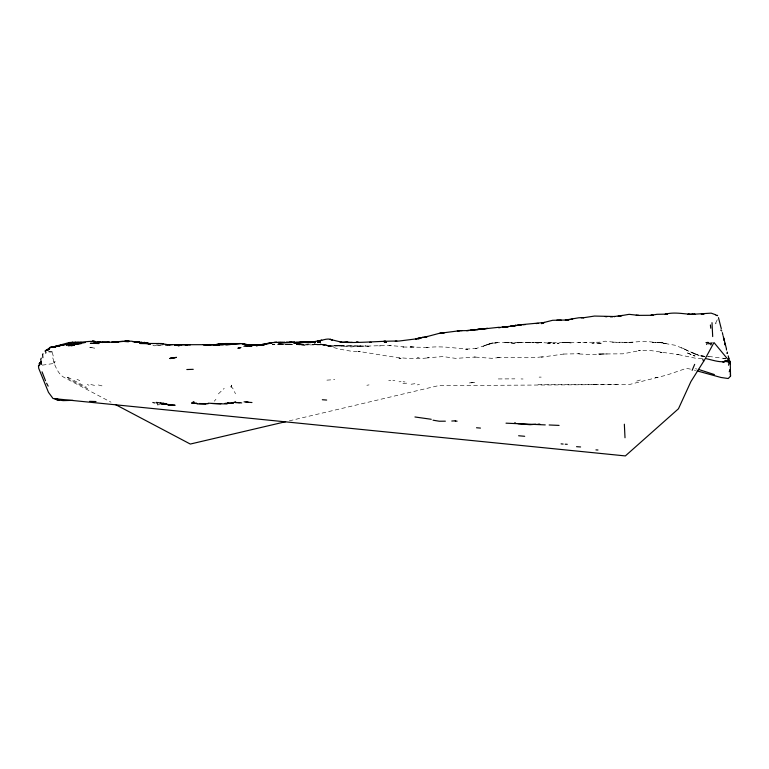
<?xml version="1.0" encoding="UTF-8"?>
<svg xmlns="http://www.w3.org/2000/svg" width="769" height="769" viewBox="0 0 769 769"><rect width="100%" height="100%" fill="white"/><g stroke="black" fill="none" stroke-linecap="round" stroke-linejoin="round"><path stroke-width="0.58" stroke-dasharray="3.85 2.88" d="M717.304 319.712L714.824 324.749L716.17 323.028M53.955 362.122L55.166 361.718L53.83 362.901L55.118 363.218C53.205 363.362 53.897 359.604 52.58 357.595M68.114 377.156L67.528 377.666L70.258 379.675L87.714 388.778M214.282 401.207L215.954 399.274M218.377 393.901L224.25 388.278M636.761 381.088L641.481 379.646M486.767 344.868L491.449 343.608L489.151 344.099M308.955 344.06L297.565 344.637L305.466 344.108M289.307 420.845L438.513 385.644L629.551 384.481L666.886 375.051L686.39 368.341L691.389 369.312M417.317 384.885L419.451 384.5M163.182 344.82L154.156 345.819L152.022 344.656M281.319 344.57L283.463 344.224L279.099 344.695L283.578 344.185M366.851 385.279L369.062 384.885M160.779 344.983L156.232 345.531L158.549 345.291M541.751 342.349L539.502 342.388L549.96 343.185L547.566 343.176L553.526 342.445L568.666 342.359L562.745 342.34M326.883 380.146L334.765 379.588M549.162 342.945L551.536 342.58L547.566 343.176M42.305 365.169L54.138 363.41C56.368 368.543 59.021 374.878 64.288 377.531L111.034 402.206M411.098 384.24L417.307 383.375M473.137 382.462L468.696 383.039L477.539 382.26M402.927 383.491L409.041 382.952M563.879 354.028L541.443 357.162L543.625 356.566C528.361 359.085 512.644 356.556 497.197 357.585L499.639 357.527L491.814 358.316L473.435 356.96L475.367 357.037L455.882 358.392L442.934 356.566L427.276 357.864L429.189 357.729C405.244 360.872 381.837 354.528 358.2 351.452L360.238 351.635L351.817 351.327L339.581 349.136L322.913 344.637L328.584 345.906L324.71 344.772M323.249 344.704L327.681 345.012L333.909 346.886L325.104 345.675L319.423 343.916L323.912 344.848L306.571 344.897L318.462 344.358L328.411 345.646L330.305 345.762L327.834 345.56L341.84 345.858L338.139 345.848L340.081 345.848M314.271 344.627L318.462 344.358M285.491 344.272L287.779 344.118M388.691 380.568L390.739 380.424M617.334 384.558L592.418 384.711M520.815 342.311L516.845 342.436L541.501 342.359M465.63 349.318L467.61 349.203C453.96 348.059 440.118 345.598 426.324 347.703L428.641 347.377L401.572 346.992L403.687 346.992C388.297 344.329 372.859 346.492 357.335 346.079L363.593 346.117L335.64 345.829M281.416 344.56L272.38 344.685M334.111 345.819L360.94 345.963L351.289 346.934L341.647 345.867M286.933 344.522L291.038 344.589L272.236 344.723M398.976 381.789L401.053 381.722M160.067 404.725L157.193 404.811L160.779 405.244M301.448 344.56L303.361 344.512M601.06 354L598.667 354.038L603.088 353.99L594.937 354.692L577.231 353.903L579.432 353.721L563.648 354.048M312.502 344.647L314.434 344.608M280.993 344.647L278.599 344.685L282.723 344.618M566.599 342.349L564.859 342.33M702.174 358.7L695.522 358.229L676.326 354.163L678.479 354.682L650.516 350.529L638.443 350.654L640.308 350.501L622.967 353.817L600.733 354M607.126 353.961L602.781 354.009M539.117 377.127L541.203 377.108M498.274 378.944L514.894 378.848M580.374 342.33L578.24 342.359L599.301 342.215L605.193 341.176L613.585 342.176L611.605 341.945L612.826 342.176L628.6 342.311M280.56 344.637L282.954 344.618M339.283 345.81L335.419 345.829M518.825 342.359L504.868 342.551L513.567 343.195L523.266 342.32L513.711 343.195L505.098 342.455L507.28 342.541C499.052 342.138 490.122 341.926 482.932 346.598L488.257 344.329L475.636 348.703L478.049 348.444L463.842 349.232M525.602 342.34L531.427 342.503L528.707 342.33M580.739 342.34L561.437 342.532L568.253 342.34L564.523 342.33M288.99 344.541L293.335 344.618M378.713 345.877L380.732 345.858M587.007 342.349L584.584 342.34M298.016 344.647L299.977 344.637L297.805 344.637M529.485 342.32L527.323 342.32L531.158 342.407L526.861 342.311M629.292 342.32L645.354 341.292L654.659 342.34M632.829 342.311L622.717 342.292M297.017 344.637L299.256 344.637M539.29 342.34L532.657 342.34M664.243 343.426L663.657 343.387L666.108 343.512L660.484 342.416L652.804 342.292L654.246 342.33M350.078 345.839L352.337 345.848M272.514 344.685L274.754 344.685M655.275 342.378L661.628 342.532L664.618 343.464L662.224 342.666M652.199 342.32L654.044 342.32M67.528 377.666L68.672 377.675L86.416 387.115M538.012 384.356L594.35 384.721M298.593 344.695L296.594 344.666L306.62 344.887L304.639 345.416L298.593 344.695L300.612 344.772M296.469 344.666L302.582 345.031M659.715 342.378L657.207 342.33M322.471 344.666L320.365 344.579M526.544 342.32L524.967 342.292M342.022 345.848L343.974 345.906M335.842 345.829L328.228 345.617L324.547 344.762L328.411 345.646M521.026 378.934L523.074 378.992M705.029 356.374L700.79 356.037L697.05 354.711L701.04 356.066M708.71 356.412L725.753 358.662M704.615 356.355L700.79 356.037M321.432 344.618L314.319 343.82L316.376 344.243M616.007 342.34L620.016 342.686M392.844 380.261L394.882 380.376M365.14 345.906L368.985 346.444L364.996 345.896M323.941 344.627L318.837 343.656M291.96 344.512L289.721 344.147M417.154 357.364L419.153 357.547M403.091 381.751L405.023 381.953M658.572 342.349L675.576 345.348L696.599 354.49L694.734 353.884M704.337 356.287L694.09 353.615M707.307 356.518L709.095 356.758M366.938 346.156L368.985 346.444M98.297 384.952L104.18 386.432M664.031 343.272L665.925 343.57M90.829 384.538L96.202 385.769M230.239 386.759L231.642 387.076L233.267 389.037L235.468 393.805M695.397 368.697L696.887 369.072M694.272 370.11L695.685 370.504M76.996 379.3L79.803 380.626M681.286 347.751L683.497 348.52M87.253 384.51L88.983 385.231M694.965 353.961L690.956 352.096L694.349 353.673L692.744 352.961M688.889 351.327L683.285 348.444L685.141 349.366M52.254 352.433L53.224 356.009M53.859 361.641L53.907 362.295M231.748 385.654L231.642 387.076L231.594 385.134L231.748 385.654M593.485 342.782L591.89 343.541L602.521 343.282L593.485 342.782M489.776 343.551L487.152 344.772L490.17 343.397L497.803 342.647L489.776 343.551M540.098 342.416L538.021 343.099L531.648 342.618L540.098 342.416M497.803 342.416L495.399 343.022L497.822 342.426M657.851 377.396L655.207 377.752L657.851 377.396M555.074 343.243L552.873 343.435L559.15 343.205L555.074 343.243M626.668 342.311L624.399 342.311L626.668 342.311M412.309 346.896L410.175 346.877L414.443 346.954L412.309 346.896M92.088 347.713L89.781 347.588L94.433 348.136L92.088 347.713M567.32 342.368L571.79 343.195L567.32 342.368M401.149 358.469L398.89 358.248L401.149 358.469M662.071 352.51L660.042 352.164L662.051 352.577M550.585 343.426L548.259 342.887L550.585 343.426M725.676 358.892L723.408 358.46L725.676 358.892M391.2 345.771L389.066 345.368L391.2 345.771M691.158 354.596L686.14 352.442L695.08 356.085L691.158 354.596"/><path stroke-width="1.15" d="M624.351 424.209L625.005 437.753M712.69 336.572L712.007 322.672M727.041 361.988L726.926 360.892M45.679 353.173C46.832 352.231 43.987 350.472 45.438 351.02M728.579 365.246L728.945 363.16L728.378 361.42M727.301 352.067L727.051 353.471L727.455 352.942M712.007 342.513L710.864 344.935L710.181 342.868L708.96 344.07L708.307 342.416L705.971 342.609M729.243 371.898L729.425 371.091M729.57 370.302L729.743 369.658M730.252 373.705L730.55 376.089L728.243 378.531L720.986 377.473L697.108 370.898M728.868 358.421L728.233 355.874M692.138 370.341L694.667 364.371M50.168 347.319L47.457 350.058L50.341 347.194L58.329 346.146L51.292 347.021M41.036 358.71L41.286 358.133M706.653 344.541L707.595 342.397M40.747 359.315L41.372 363.045L39.248 363.679L39.642 364.371L38.45 365.804L38.729 368.351L48.466 392.344L53.042 398.534L625.36 455.921L678.46 408.772L690.889 381.626L704.702 359.661L713.988 342.541L730.252 362.228L730.55 376.089M157.337 403.514L156.174 402.379L163.537 403.292L169.142 405.09L163.537 403.292M727.051 360.738L726.522 361.353C719.717 362.785 712.911 360.103 706.346 358.719M726.618 361.43L724.956 360.997L727.666 361.411L728.205 360.892M47.178 350.164L49.985 347.732M46.899 350.27L49.668 348.28L45.515 350.635L45.64 351.183M717.179 315.761L717.65 315.425L715.651 315.079M43.16 353.884L42.526 354.192L42.881 357.672M46.409 350.366L49.389 349.039L46.178 350.376M423.19 337.158L421.306 337.716L427.554 336.486L425.574 336.687M419.826 338.052L415.587 338.927L421.768 337.581M45.938 350.443L49.245 349.443M70.19 343.551L67.018 344.493L70.537 343.608M427.064 336.534L424.796 337.187L439.234 333.352L459.641 330.728L457.334 330.766M53.609 347.155L56.973 346.242L53.695 347.117M74.084 344.166L76.169 343.599L72.719 344.224M174.294 357.768L169.93 358.546L176.447 357.374L174.207 357.777M521.353 324.768L517.681 325.027L544.548 322.471L542.107 322.951L552.632 320.288L566.945 320.01L569.127 319.808L565.292 320.067L578.98 317.751L583.902 317.712L581.364 317.77M419.393 338.177L415.587 338.927M619.92 315.79L618.17 316.203L629.1 314.329L638.606 315.377L636.232 315.213M510.443 326.402L521.776 324.758M233.574 402.581L235.843 402.052L231.479 402.975M285.587 421.729L190.299 444.049L115.398 404.513M71.334 345.829L74.583 345.079L68.297 345.829M570.742 319.423L572.674 319M259.105 344.695L250.29 345.81L257.836 344.685M233.545 344.051L239.995 343.512L247.032 344.589L263.709 344.618L256.711 344.868M638.443 315.367L653.217 315.29L650.68 315.405L656.947 314.31L667.434 314.108L665.185 314.194C673.298 312.06 681.536 313.521 689.658 314.252L687.938 314.242L695.08 314.213L690.591 314.233M508.444 326.623L502.561 327.209L508.04 326.873M261.018 344.695L263.69 344.224L258.124 345.204L262.094 344.618M82.36 343.041L85.292 342.474M347.694 342.33L345.714 342.34L349.664 342.416L340.1 342.205C359.796 343.32 379.146 340.898 398.784 341.071L417.509 338.716M233.305 344.07L240.38 343.56L225.49 343.541L214.887 344.647L224.769 343.82L215.849 344.656L223.462 343.772L218.069 344.656M224.961 403.36L233.392 403.273M284.607 342.33L278.368 342.907L294.873 342.33M498.783 327.815L500.648 327.459M256.327 344.8L254.212 345.175L259.72 344.685L257.548 344.733M261.633 344.618L256.327 345.771L271.822 342.926L264.286 344.012L266.343 343.618M620.785 315.578L614.2 316.549L614.873 316.52L594.504 316.059L583.661 317.712M246.013 345.935L251.501 345.733L243.879 346.271M499.427 327.219L470.292 330.391L487.536 328.363L476.857 329.497L478.962 329.401M233.19 344.118L234.795 343.868L215.522 344.656L218.319 344.618M52.369 347.127L69.45 342.493L76.016 342.551L69.114 342.609L72.786 342.388L68.585 343.205L75.535 342.388L71.921 342.397C79.755 343.205 87.455 340.686 95.202 341.571L92.424 341.253L100.22 342.301L97.663 342.157L118.224 342.272M728.82 360.997L724.023 361.411L725.801 361.42M226.98 403.292L231.373 402.966M53.705 346.973L67.835 343.935L54.368 346.925M39.027 365.65L39.613 365.563M385.115 341.244L383.529 341.474L385.48 341.186M266.987 343.56L264.901 343.839L273.927 342.484L281.118 342.34M300.948 342.388L298.18 342.763L302.611 342.513L297.574 342.993L300.352 342.388L299.747 342.513L314.79 342.32L309.609 342.33M512 326.085L515.288 325.7L503.243 327.085M212.398 403.552L227.105 403.965M312.368 342.263L314.646 341.984L300.246 342.33M474.492 329.517L466.514 330.593L468.552 330.564L457.613 330.757M256.49 344.916L258.384 344.704M538.252 323.345L536.156 323.557M477.53 329.536L479.568 329.305M455.594 420.806L451.788 421.028M220.838 403.812L208.188 403.196M255.875 344.945L262.969 344.666M203.708 344.868L211.09 344.704L208.245 344.675M311.118 342.359L286.058 342.33M284.722 342.436L279.685 342.589L295.017 342.359L288.452 342.58M522.987 324.758L525.419 324.556M41.372 363.045L39.248 363.679L41.709 364.343M701.78 314.127L704.096 313.944L701.261 314.165M73.036 344.454L66.057 344.772L69.297 344.618M256.288 344.704L254.222 344.829L258.749 344.675L256.481 344.685M249.887 345.79L252.088 345.646L249.329 345.81M197.018 403.927L205.871 404.129M228.249 344.579L225.846 344.589L230.662 344.445L212.725 344.656L215.205 344.656M59.684 399.745L56.954 399.822L54.388 398.515L57.8 399.005M255.702 344.858L258.48 344.704M445.376 421.181L439.253 421.229L433.043 420.201M96 401.543L89.598 401.341M652.323 315.328L651.083 315.377M208.111 403.763L199.267 403.523M282.588 342.34L277.609 342.493L285.424 342.541M510.741 325.998L513.211 325.902M307.494 342.32L313.368 342.167L310.868 342.301L321.769 340.225L317.414 341.176C322.317 340.705 327.431 337.504 332.314 339.956L330.18 339.389L341.926 342.292M537.887 424.171L539.8 424.094M181.801 344.868L179.475 344.723L215.685 344.656M186.809 369.533L193.24 369.322M395.285 341.186L396.842 341.148M302.678 342.33L299.977 342.416L305.812 342.33M260.883 344.656L264.142 344.608L259.163 344.666L262.287 344.666M694.503 314.213L694.013 314.223L711.171 313.137L715.372 314.656M235.583 402.639L241.745 402.898M306.764 342.493L310.897 342.58M128.433 341.792L122.233 341.292L111.668 342.32L126.981 341.157L129.173 341.167L124.799 341.167L131.489 341.196L137.766 342.34L135.421 342.243L139.65 342.32M78.496 342.349L74.987 342.416L81.341 342.301M187.578 344.704L184.993 344.704L190.289 344.916M308.35 342.359L315.3 342.301L307.917 342.33L310.503 342.311M203.276 344.723L208.505 344.675L205.659 344.685M561.197 320.087L556.881 320.115M462.15 330.622L459.92 330.651M268.323 343.512L267.641 343.522L269.496 343.503M230.325 344.531L224.856 344.627M263.209 344.647L257.192 344.714L264.68 344.627M263.085 344.637L262.508 344.647L264.353 344.618M692.302 314.223L692.821 314.213M219.723 344.599L212.417 344.647M113.86 342.301L118.282 342.253L111.668 342.32M141.361 342.33L148.282 343.426M259.316 344.675L261.441 344.637L257.692 344.723L260.48 344.685M218.338 344.887L220.261 344.858L213.936 344.647M170.257 405.148L175.111 405.253L160.279 403.61M500.965 327.123L504.945 327.104M371.139 342.32L369.543 342.33M165.45 344.714L170.055 344.887M216.666 344.647L219.386 344.627L209.331 344.56L211.504 344.627M302.121 342.34L293.921 343.445L300.564 342.368L298.487 342.513L307.264 342.416L302.236 342.33M310.128 342.359L312.454 342.33M261.902 344.637L263.632 344.627M262.364 344.637L260.095 344.656L262.806 344.647M350.251 342.34L352.25 342.32M165.393 344.704L172.275 344.666M257.826 344.666L255.087 344.675L259.653 344.656M109.429 342.33L102.431 342.32L109.429 342.33L107.16 342.33M303.717 342.33L301.679 342.34L304.245 342.33M260.931 344.656L253.222 344.666L256.346 344.666M260.528 344.656L264.286 344.656M506.021 423.171L545.259 424.901M535.964 424.219L530.052 424.709L517.979 423.709M148.427 343.512L146.321 343.512L150.513 343.945L143.938 342.359L148.321 343.464M258.576 344.666L260.864 344.675M296.257 342.33L298.257 342.33M346.079 342.33L347.886 342.34M169.978 344.656L187.444 344.714M305.899 342.349L305.331 342.349L308.417 342.522M343.916 342.32L345.906 342.33M177.101 344.675L179.667 344.685L174.669 344.675M356.249 342.32L358.498 342.397L356.249 342.32L357.969 342.33M286.712 342.33L287.356 342.33M141.707 342.33L132.768 341.686M72.988 400.351L63.116 400.63L56.954 399.822M605.664 316.568L607.116 316.578L605.193 316.568M288.798 342.33L292.095 342.388L289.432 342.34M165.431 344.56L169.959 344.656M244.033 401.841L248.079 402.024M249.492 344.704L244.35 344.647C261.335 345.089 237.9 344.32 248.752 344.81M97.211 343.407L98.999 343.435L90.348 343.33L98.749 343.512L93.597 343.166L96.317 343.387M209.331 344.56L211.802 344.627M95.048 341.369L92.424 341.253M246.224 344.541L250.463 344.743L245.426 344.464L247.772 344.647M559.073 425.401L549.153 424.978M237.842 402.552L239.793 402.62M246.416 344.666L249.021 344.762M139.122 342.311L134.921 341.965L137.44 342.311L135.421 342.243M148.465 343.541L146.36 343.464L161.029 343.512L167.652 344.637M322.336 399.736L326.652 400.053M251.982 402.523L245.897 402.091M48.889 351.673L51.917 351.808M565.205 444.213L567.262 444.299M595.946 449.894L597.974 450M580.595 446.952L576.548 446.683M455.2 421.056L457.094 421.181M480.462 428.083L476.52 427.766M524.689 436.292L518.614 435.754M561.091 443.857L563.139 444.069M431.246 419.288L414.943 416.971M152.81 402.466L154.944 402.975M169.449 404.532L172.275 405.292M698.387 369.38L714.411 374.561M56.214 399.034L59.184 400.005M160.423 403.341L163.22 404.321L160.51 403.158M147.706 343.551L149.657 344.291M727.666 361.411L729.714 362.334L729.608 361.843M514.759 422.69L515.624 423.094M148.052 343.378L149.705 344.349M227.864 402.745L228.874 403.341M720.784 330.237L721.831 330.987M730.281 363.526L727.512 361.382L728.724 361.478L730.29 363.968M46.582 383.193L48.159 386.153M45.506 380.722L42.045 371.831M730.252 362.228L729.56 360.373L729.262 361.19L728.906 358.316M702.693 359.065L703.616 361.42M726.426 348.655L723.196 336.111M718.477 317.655L720.986 327.575M722.351 332.631L722.918 335.207M710.402 324.96L710.748 328.219M726.445 348.761L726.455 350.039M721.216 328.286L721.226 329.094M192.288 402.466L191.904 403.216L196.854 403.369L191.904 403.216L194.096 401.918L192.288 402.466M39.786 362.891L41.093 361.815L39.786 362.891M60.684 345.291L53.907 346.963L63.962 344.647L60.684 345.291M420.614 338.177L418.423 338.793L420.614 338.177M516.057 325.22L513.634 325.873L516.057 325.22M65.096 344.512L68.095 343.714L65.096 344.512M298.766 342.493L296.671 343.07L299.372 342.359L298.766 342.493M69.854 343.906L66.519 344.695L69.854 343.906M78.255 343.753L72.036 344.695L81.552 343.474L78.255 343.753M240.755 347.598L238.063 348.194L240.755 347.598M63.462 344.723L60.232 345.454L63.462 344.723M541.559 323.586L543.289 323.23L541.559 323.586M621.708 315.55L619.574 316.011L622.294 315.434L621.708 315.55M725.273 361.449L722.937 361.911L725.273 361.449M118.291 341.936L116.119 342.311L118.291 341.936M441.839 333.064L439.551 333.41L444.146 332.987L441.839 333.064M320.452 341.965L317.655 342.282L320.452 341.965M233.738 343.57L231.296 343.772L233.738 343.57M158.895 343.532L156.645 343.676L158.895 343.532M276.1 342.349L273.927 342.484L276.782 342.34L276.1 342.349M612.239 316.588L610.307 316.684L612.903 316.559L612.239 316.588M146.264 343.541L139.968 343.474L146.264 343.541M172.131 358.277L169.987 358.354L172.189 358.325M384.413 342.32L386.374 342.272L384.413 342.32M221.097 344.647L223.471 344.627L221.097 344.647M139.295 342.311L137.074 342.301L139.295 342.311M253.635 344.666L248.983 344.637L253.635 344.666M100.364 342.33L97.99 342.311L102.738 342.465L100.364 342.33M163.249 343.724L161.086 343.522L163.297 343.724M179.062 345.742L174.486 344.829L179.062 345.742M245.061 344.301L242.389 343.618L245.061 344.301M725.263 344.368L724.927 343.166L725.446 345.387L725.263 344.368M723.85 339.369L723.475 337.735L724.033 340.215L723.85 339.369"/></g></svg>
